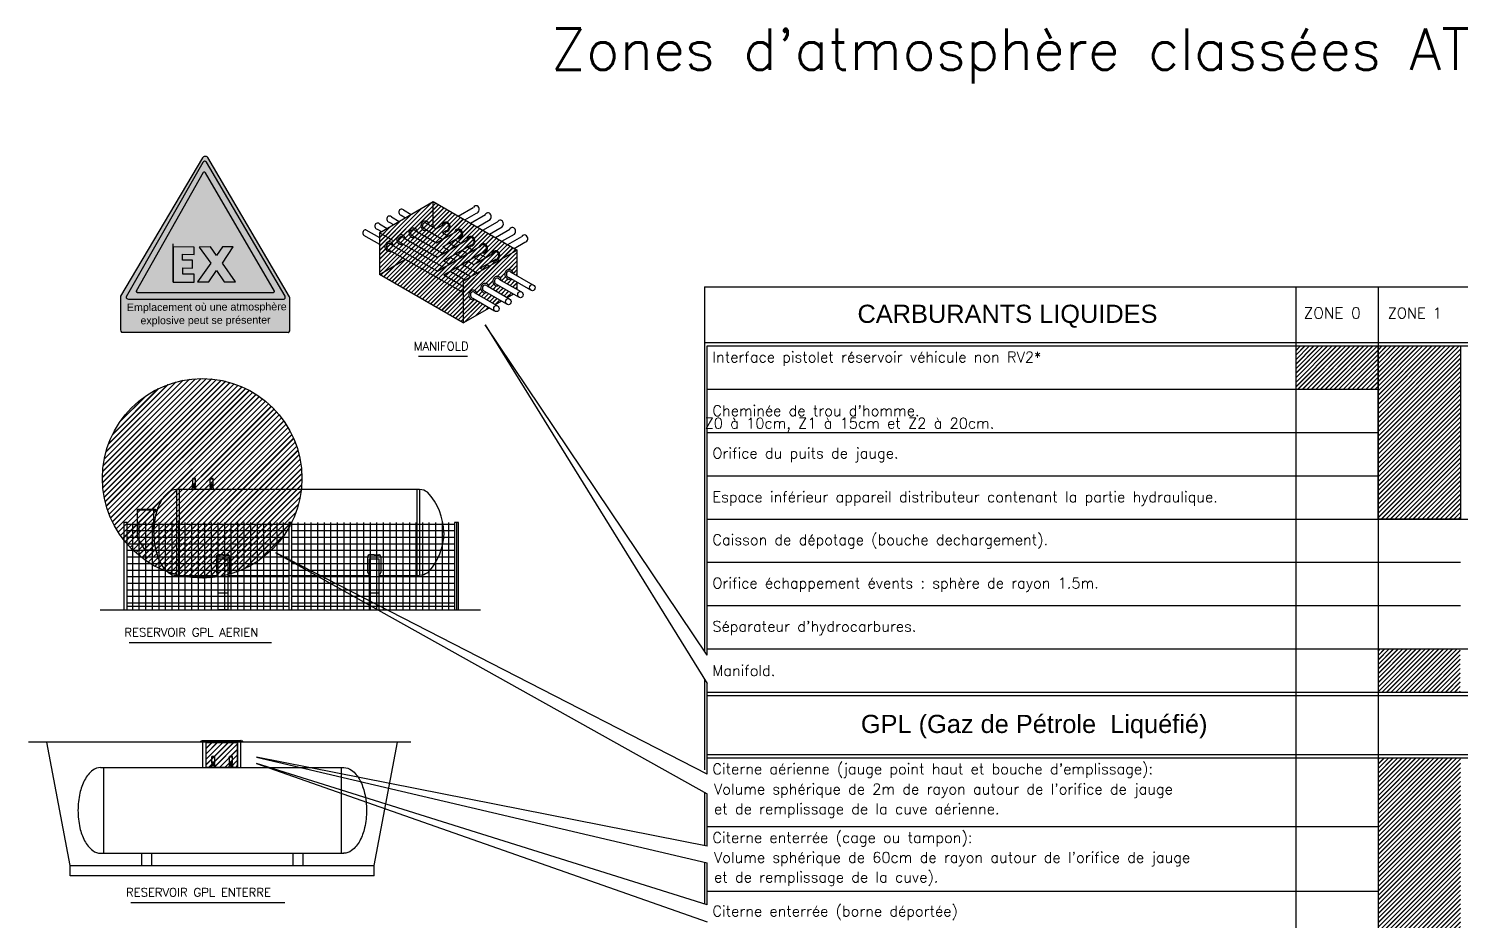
# Model space of a CAD drawing. Extents: x -58 to 166, y -6 to 61.
# Drawn here: x 54.12 to 68.01, y 11.05 to 19.7 of the extents above; entities that cross this region are included whole.
import ezdxf

# ---------------------------------------------------------------- set-up
doc = ezdxf.new("R2010")
doc.units = 0
doc.header["$MEASUREMENT"] = 0
doc.layers.get('0').update_dxf_attribs({"linetype": 'CONTINUOUS', "plot": 0})
doc.layers.add('ATEX-Travaux', color=7, linetype='CONTINUOUS')
doc.styles.add('ARIAL', font='arial.ttf')
doc.styles.add('ROMANS', font='romans')
pattern_1 = [(45, (-11.910818, -61.132426), (-0.021993849, 0.021993849), []), (45, (-11.909263, -61.132426), (-0.021993849, 0.021993849), [])]

# ---------------------------------------------------------------- blocks, each defined once
blk = doc.blocks.new('PANNEAU EX')
at = {"true_color": 0xffd500}
h = blk.add_hatch(color=40, dxfattribs=at)
h.paths.add_polyline_path([(0, 1.7, 0.247286), (0.9, 0), (117.4, 0, 0.598996), (119.4, 1.7), (119.4, 1.7), (119.4, 23.5, 0.193105), (119, 24.9), (61.5, 123.1, 0.447646), (57.8, 122.7), (0, 25.5, 0.002797), (0, 23.6)])
h.paths.add_polyline_path([(4, 25), (58, 119.4, -0.615412), (60.6, 119.8), (116, 25.3), (116.1, 24.6), (116, 24), (115.3, 23.3), (114.3, 23.3), (113.7, 23.3), (5.8, 23.3, -0.421944)], flags=16)
h.paths.add_polyline_path([(11.1, 29), (58.3, 112.4, -0.539535), (59.9, 112.3), (108.3, 29.1, -0.523762), (107.9, 28), (12.1, 28, -0.417499)], flags=0)
h.paths.add_polyline_path([(37.1, 35.3), (37.3, 60.1), (52, 60), (52, 54.8), (43.8, 54.9), (43.8, 50.8), (50.7, 50.8), (50.7, 45.2), (43.9, 45.3), (43.9, 41), (51.9, 41), (51.9, 35.2)], flags=0)
h.paths.add_polyline_path([(54.2, 35.5), (63.6, 48.6), (55.6, 60), (63.4, 60.2), (67.7, 54), (71.9, 60.2), (79.5, 60.2), (71.8, 48.6), (81.1, 35.4), (73.2, 35.4), (67.7, 43.4), (62.2, 35.5)], flags=0)
at = {"true_color": 0x000000}
h = blk.add_hatch(color=18, dxfattribs=at)
h.paths.add_polyline_path([(113.7, 23.3), (114.3, 23.3), (115.3, 23.3), (116, 24), (116.1, 24.6), (116, 25.3), (60.6, 119.8, 0.615412), (58, 119.4), (4, 25, 0.412656), (5.8, 23.3)])
h.paths.add_polyline_path([(12.1, 28, -0.417499), (11.1, 29), (58.3, 112.4, -0.539535), (59.9, 112.3), (108.3, 29.1, -0.523762), (107.9, 28)], flags=16)
h.paths.add_polyline_path([(73.2, 35.4), (67.7, 43.4), (62.2, 35.5), (54.2, 35.5), (63.6, 48.6), (55.6, 60), (63.4, 60.2), (67.7, 54), (71.9, 60.2), (79.5, 60.2), (71.8, 48.6), (81.1, 35.4)], flags=0)
h.paths.add_polyline_path([(51.9, 35.2), (37.1, 35.3), (37.3, 60.1), (52, 60), (52, 54.8), (43.8, 54.9), (43.8, 50.8), (50.7, 50.8), (50.7, 45.2), (43.9, 45.3), (43.9, 41), (51.9, 41)], flags=0)
h.paths.add_polyline_path([(51.9, 35.2), (51.9, 41), (43.9, 41), (43.9, 45.3), (50.7, 45.2), (50.7, 50.8), (43.8, 50.8), (43.8, 54.9), (52, 54.8), (52, 60), (37.3, 60.1), (37.1, 35.3)], flags=0)
h.paths.add_polyline_path([(67.7, 43.4), (73.2, 35.4), (81.1, 35.4), (71.8, 48.6), (79.5, 60.2), (71.9, 60.2), (67.7, 54), (63.4, 60.2), (55.6, 60), (63.6, 48.6), (54.2, 35.5), (62.2, 35.5)], flags=0)
at = {"true_color": 0xffd500}
h = blk.add_hatch(color=40, dxfattribs=at)
h.dxf.hatch_style = 1
h.paths.add_polyline_path([(59.8, 112.4, 0.501091), (58.3, 112.4), (11.1, 29, 0.414214), (12.1, 28), (12.4, 28, -0.067946), (12.1, 28), (107.9, 28, 0.461753), (108.4, 29)])
h.paths.add_polyline_path([(63.4, 60.2), (67.7, 54), (71.9, 60.2), (79.5, 60.2), (71.8, 48.6), (81.1, 35.4), (73.2, 35.4), (67.7, 43.4), (62.2, 35.5), (54.2, 35.5), (63.6, 48.6), (55.6, 60)], flags=16)
h.paths.add_polyline_path([(52, 60), (52, 54.8), (43.8, 54.9), (43.8, 50.8), (50.7, 50.8), (50.7, 45.2), (43.9, 45.3), (43.9, 41), (51.9, 41), (51.9, 35.2), (37.1, 35.3), (37.3, 60.1)], flags=16)
at = {"true_color": 0x000000}
h = blk.add_hatch(color=18, dxfattribs=at)
h.paths.add_polyline_path([(43.9, 45.3), (50.7, 45.2), (50.7, 50.8), (43.8, 50.8), (43.8, 54.9), (52, 54.8), (52, 60), (37.3, 60.1), (37.1, 35.3), (51.9, 35.2), (51.9, 41), (43.9, 41)])
h.paths.add_polyline_path([(71.8, 48.6), (79.5, 60.2), (71.9, 60.2), (67.7, 54), (63.4, 60.2), (55.6, 60), (63.6, 48.6), (54.2, 35.5), (62.2, 35.5), (67.7, 43.4), (73.2, 35.4), (81.1, 35.4)])
at = {"color": 18, "true_color": 0x000000}
for points in [[(119.4, 1.7), (119.4, 23.5, 0.193105), (119, 24.9), (61.5, 123.1, 0.447646), (57.8, 122.7), (0, 25.5, 0.002797), (0, 23.6), (0, 1.7, 0.247286), (0.9, 0), (117.4, 0, 0.598996), (119.4, 1.7)], [(5.8, 23.3), (113.7, 23.3), (114.3, 23.3), (115.3, 23.3), (116, 24), (116.1, 24.6), (116, 25.3), (60.6, 119.8, 0.615412), (58, 119.4), (4, 25, 0.412656)], [(12.1, 28), (107.9, 28, 0.461753), (108.4, 29), (59.9, 112.3, 0.539535), (58.3, 112.4), (11.1, 29, 0.499618), (12.4, 28)]]:
    blk.add_lwpolyline(points, format="xyb", close=True, dxfattribs=at)
at = {"color": 40, "true_color": 0xffd500}
for points in [[(37.1, 35.3), (37.3, 62.2)], [(37.3, 60.1), (37.1, 35.3), (51.9, 35.2), (51.9, 41), (43.9, 41), (43.9, 45.3), (50.7, 45.2), (50.7, 50.8), (43.8, 50.8), (43.8, 54.9), (52, 54.8), (52, 60), (37.3, 60.1)], [(55.6, 60), (63.6, 48.6), (54.2, 35.5), (62.2, 35.5), (67.7, 43.4), (73.2, 35.4), (81.1, 35.4), (71.8, 48.6), (79.5, 60.2), (71.9, 60.2), (67.7, 54), (63.4, 60.2), (55.6, 60)]]:
    blk.add_lwpolyline(points, dxfattribs=at)
at = {"color": 18, "true_color": 0x000000, "char_height": 5.364, "width": 128.855, "attachment_point": 1, "rotation": 0.3103, "style": 'ARIAL'}
for s, insert in [('Emplacement où une atmosphère', (4.6, 20.2)), ('\\Pexplosive peut se présenter', (14.1, 19.9))]:
    blk.add_mtext(s, dxfattribs=dict(at, insert=insert))

msp = doc.modelspace()

# ---------------------------------------------------------------- hatches: boundary and pattern name
at = {"layer": 'ATEX-Travaux'}
h = msp.add_hatch(dxfattribs=at)
h.set_pattern_fill('JIS_LC_20A', color=10, scale=0.001555, style=0)
h.set_pattern_definition([(45, (23.604924, -18.315752), (-0.021114095, 0.021114095), []), (45, (23.606417, -18.315752), (-0.021114095, 0.021114095), [])])
h.paths.add_polyline_path([(57.524, 17.718), (58.047, 18.021), (58.861, 17.551), (58.861, 17.302), (58.823, 17.325), (58.819, 17.337), (58.806, 17.354), (58.788, 17.362), (58.763, 17.358), (58.75, 17.346), (58.742, 17.329), (58.742, 17.305), (58.75, 17.288), (58.765, 17.274), (58.786, 17.27), (58.8, 17.274), (58.861, 17.239), (58.861, 17.168), (58.706, 17.258), (58.698, 17.277), (58.683, 17.291), (58.66, 17.295), (58.641, 17.286), (58.629, 17.27), (58.625, 17.246), (58.63, 17.227), (58.645, 17.209), (58.663, 17.203), (58.684, 17.207), (58.824, 17.126), (58.763, 17.091), (58.59, 17.19), (58.581, 17.211), (58.562, 17.226), (58.538, 17.227), (58.518, 17.213), (58.51, 17.196), (58.51, 17.171), (58.519, 17.152), (58.536, 17.138), (58.552, 17.135), (58.568, 17.14), (58.708, 17.059), (58.646, 17.023), (58.474, 17.123), (58.468, 17.139), (58.455, 17.154), (58.437, 17.161), (58.416, 17.158), (58.4, 17.142), (58.393, 17.127), (58.392, 17.108), (58.399, 17.089), (58.41, 17.076), (58.428, 17.069), (58.444, 17.07), (58.452, 17.072), (58.591, 16.992), (58.338, 16.845), (57.524, 17.315)])
h = msp.add_hatch(dxfattribs=at)
h.set_pattern_fill('JIS_LC_20A', color=130, scale=0.001555, style=0)
h.set_pattern_definition(pattern_1)
h.paths.add_polyline_path([(67.212, 16.202), (67.212, 16.621), (66.413, 16.621), (66.413, 16.202)])
h = msp.add_hatch(dxfattribs=at)
h.set_pattern_fill('JIS_LC_20A', color=1, scale=0.001555, style=0)
h.set_pattern_definition(pattern_1)
h.paths.add_polyline_path([(67.212, 14.942), (68.011, 14.942), (68.011, 16.621), (67.212, 16.621)])
h = msp.add_hatch(dxfattribs=at)
h.set_pattern_fill('JIS_LC_20A', color=10, scale=0.001555, style=0)
h.set_pattern_definition([(45, (-24.101516, -75.94275), (-0.026392619, 0.026392619), []), (45, (-24.09965, -75.94275), (-0.026392619, 0.026392619), [])])
edge = h.paths.add_edge_path()
edge.add_arc((55.805, 15.337), 0.968, 0, 360)
h = msp.add_hatch(dxfattribs=at)
h.set_pattern_fill('JIS_LC_20A', color=1, scale=0.001555, style=0)
h.set_pattern_definition([(45, (16.054315, -35.251564), (-0.021993849, 0.021993849), []), (45, (16.05587, -35.251564), (-0.021993849, 0.021993849), [])])
h.paths.add_polyline_path([(67.212, 13.682), (67.212, 13.262), (68.01, 13.262), (68.01, 13.682)])
h = msp.add_hatch(dxfattribs=at)
h.set_pattern_fill('JIS_LC_20A', color=10, scale=0.001555, style=0)
h.set_pattern_definition([(45, (-24.791712, -75.938944), (-0.026392619, 0.026392619), []), (45, (-24.789846, -75.938944), (-0.026392619, 0.026392619), [])])
h.paths.add_polyline_path([(55.842, 12.775), (56.149, 12.775), (56.149, 12.531), (55.842, 12.531)])
h = msp.add_hatch(dxfattribs=at)
h.set_pattern_fill('JIS_LC_20A', color=1, scale=0.001555, style=0)
h.set_pattern_definition([(45, (-11.910818, -61.586612), (-0.021993849, 0.021993849), []), (45, (-11.909263, -61.586612), (-0.021993849, 0.021993849), [])])
h.paths.add_polyline_path([(67.212, 10.492), (68.011, 10.492), (68.011, 12.625), (67.212, 12.625)])

# ---------------------------------------------------------------- linework, layer by layer
for p, q in [((57.524, 17.718), (58.047, 18.021)), ((58.047, 18.021), (58.861, 17.551)), ((58.047, 17.772), (58.047, 18.021)), ((58.289, 17.881), (58.435, 17.965)), ((58.074, 17.757), (58.144, 17.797)), ((58.352, 17.845), (58.465, 17.91)), ((58.408, 17.812), (58.552, 17.895)), ((58.472, 17.775), (58.598, 17.848)), ((58.529, 17.743), (58.67, 17.824)), ((57.653, 17.644), (57.524, 17.718)), ((57.524, 17.718), (57.524, 17.315)), ((58.078, 17.62), (58.264, 17.727)), ((58.083, 17.483), (58.385, 17.658)), ((58.137, 17.721), (58.173, 17.742)), ((58.141, 17.584), (58.293, 17.672)), ((58.593, 17.706), (58.716, 17.777)), ((58.649, 17.673), (58.788, 17.753)), ((58.713, 17.636), (58.835, 17.706)), ((58.77, 17.604), (58.906, 17.682)), ((58.087, 17.346), (58.505, 17.588)), ((58.145, 17.447), (58.414, 17.602)), ((58.149, 17.31), (58.534, 17.533)), ((58.861, 17.551), (58.338, 17.248)), ((58.44, 17.411), (58.626, 17.518)), ((58.832, 17.568), (58.935, 17.627)), ((58.861, 17.302), (58.861, 17.551)), ((57.524, 17.315), (57.777, 17.462)), ((58.502, 17.375), (58.655, 17.463)), ((58.338, 16.845), (57.524, 17.315)), ((58.338, 17.248), (58.338, 16.845)), ((58.861, 17.168), (58.861, 17.239)), ((58.763, 17.091), (58.824, 17.126)), ((58.338, 16.845), (58.591, 16.992)), ((58.646, 17.023), (58.708, 17.059)), ((55.741, 15.279), (55.712, 15.279)), ((55.712, 15.269), (55.712, 15.279)), ((55.74, 15.335), (55.713, 15.335)), ((55.713, 15.328), (55.713, 15.335)), ((55.74, 15.328), (55.713, 15.328)), ((55.713, 15.279), (55.713, 15.328)), ((55.718, 15.269), (55.718, 15.279)), ((55.735, 15.269), (55.735, 15.279)), ((55.74, 15.328), (55.74, 15.335)), ((55.74, 15.279), (55.74, 15.328)), ((55.741, 15.269), (55.741, 15.279)), ((55.913, 15.279), (55.883, 15.279)), ((55.883, 15.269), (55.883, 15.279)), ((55.911, 15.335), (55.884, 15.335)), ((55.884, 15.328), (55.884, 15.335)), ((55.911, 15.328), (55.884, 15.328)), ((55.884, 15.279), (55.884, 15.328)), ((55.889, 15.269), (55.889, 15.279)), ((55.906, 15.269), (55.906, 15.279)), ((55.911, 15.328), (55.911, 15.335)), ((55.911, 15.279), (55.911, 15.328)), ((55.913, 15.269), (55.913, 15.279)), ((57.914, 15.227), (55.555, 15.227)), ((55.555, 15.227), (55.555, 14.395)), ((55.582, 15.227), (55.582, 14.395)), ((55.744, 15.244), (55.709, 15.244)), ((55.709, 15.227), (55.709, 15.244)), ((55.734, 15.269), (55.712, 15.269)), ((55.741, 15.264), (55.712, 15.264)), ((55.712, 15.252), (55.712, 15.264)), ((55.736, 15.252), (55.712, 15.252)), ((55.717, 15.244), (55.717, 15.252)), ((55.718, 15.252), (55.718, 15.264)), ((55.719, 15.264), (55.719, 15.269)), ((55.734, 15.269), (55.741, 15.269)), ((55.734, 15.264), (55.734, 15.269)), ((55.735, 15.252), (55.735, 15.264)), ((55.736, 15.252), (55.741, 15.252)), ((55.736, 15.244), (55.736, 15.252)), ((55.741, 15.252), (55.741, 15.264)), ((55.744, 15.227), (55.744, 15.244)), ((55.915, 15.244), (55.881, 15.244)), ((55.881, 15.227), (55.881, 15.244)), ((55.905, 15.269), (55.883, 15.269)), ((55.913, 15.264), (55.883, 15.264)), ((55.883, 15.252), (55.883, 15.264)), ((55.908, 15.252), (55.883, 15.252)), ((55.888, 15.244), (55.888, 15.252)), ((55.889, 15.252), (55.889, 15.264)), ((55.891, 15.264), (55.891, 15.269)), ((55.905, 15.269), (55.913, 15.269)), ((55.905, 15.264), (55.905, 15.269)), ((55.906, 15.252), (55.906, 15.264)), ((55.908, 15.252), (55.913, 15.252)), ((55.908, 15.244), (55.908, 15.252)), ((55.913, 15.252), (55.913, 15.264)), ((55.915, 15.227), (55.915, 15.244)), ((57.887, 15.227), (57.887, 14.395)), ((57.914, 15.227), (57.914, 14.395)), ((55.178, 15.036), (55.352, 15.036)), ((55.178, 14.762), (55.178, 15.036)), ((55.178, 15.031), (55.368, 15.031)), ((55.335, 14.811), (55.335, 15.031)), ((55.335, 15.027), (55.366, 15.027)), ((55.352, 15.036), (55.352, 15.031)), ((55.252, 14.64), (55.178, 14.762)), ((55.354, 14.64), (55.252, 14.64)), ((56.007, 14.591), (55.958, 14.591)), ((56.007, 14.596), (55.963, 14.596)), ((56.007, 14.596), (56.051, 14.596)), ((56.007, 14.591), (56.056, 14.591)), ((57.474, 14.591), (57.425, 14.591)), ((57.474, 14.596), (57.43, 14.596)), ((57.474, 14.596), (57.518, 14.596)), ((57.474, 14.591), (57.523, 14.591)), ((55.943, 14.576), (55.943, 14.422)), ((56.07, 14.576), (56.07, 14.422)), ((57.41, 14.576), (57.41, 14.422)), ((57.537, 14.576), (57.537, 14.422)), ((56.056, 14.224), (55.958, 14.224)), ((57.523, 14.224), (57.425, 14.224)), ((54.816, 14.062), (58.505, 14.062)), ((57.829, 12.776), (54.121, 12.776)), ((54.525, 11.579), (54.298, 12.776)), ((57.474, 11.579), (57.7, 12.776)), ((54.82, 12.531), (57.179, 12.531)), ((54.847, 12.531), (54.847, 11.699)), ((55.931, 12.548), (55.896, 12.548)), ((55.896, 12.531), (55.896, 12.548)), ((55.928, 12.582), (55.899, 12.582)), ((55.899, 12.572), (55.899, 12.582)), ((55.921, 12.572), (55.899, 12.572)), ((55.928, 12.568), (55.899, 12.568)), ((55.899, 12.555), (55.899, 12.568)), ((55.923, 12.555), (55.899, 12.555)), ((55.927, 12.638), (55.9, 12.638)), ((55.9, 12.631), (55.9, 12.638)), ((55.927, 12.631), (55.9, 12.631)), ((55.9, 12.582), (55.9, 12.631)), ((55.904, 12.548), (55.904, 12.555)), ((55.905, 12.572), (55.905, 12.582)), ((55.905, 12.555), (55.905, 12.568)), ((55.906, 12.568), (55.906, 12.572)), ((55.921, 12.572), (55.928, 12.572)), ((55.921, 12.568), (55.921, 12.572)), ((55.922, 12.572), (55.922, 12.582)), ((55.922, 12.555), (55.922, 12.568)), ((55.923, 12.555), (55.928, 12.555)), ((55.923, 12.548), (55.923, 12.555)), ((55.927, 12.631), (55.927, 12.638)), ((55.927, 12.582), (55.927, 12.631)), ((55.928, 12.572), (55.928, 12.582)), ((55.928, 12.555), (55.928, 12.568)), ((55.931, 12.531), (55.931, 12.548)), ((56.102, 12.548), (56.068, 12.548)), ((56.068, 12.531), (56.068, 12.548)), ((56.099, 12.582), (56.07, 12.582)), ((56.07, 12.572), (56.07, 12.582)), ((56.092, 12.572), (56.07, 12.572)), ((56.099, 12.568), (56.07, 12.568)), ((56.07, 12.555), (56.07, 12.568)), ((56.095, 12.555), (56.07, 12.555)), ((56.098, 12.638), (56.071, 12.638)), ((56.071, 12.631), (56.071, 12.638)), ((56.098, 12.631), (56.071, 12.631)), ((56.071, 12.582), (56.071, 12.631)), ((56.075, 12.548), (56.075, 12.555)), ((56.076, 12.572), (56.076, 12.582)), ((56.076, 12.555), (56.076, 12.568)), ((56.077, 12.568), (56.077, 12.572)), ((56.092, 12.572), (56.099, 12.572)), ((56.092, 12.568), (56.092, 12.572)), ((56.093, 12.572), (56.093, 12.582)), ((56.093, 12.555), (56.093, 12.568)), ((56.095, 12.555), (56.099, 12.555)), ((56.095, 12.548), (56.095, 12.555)), ((56.098, 12.631), (56.098, 12.638)), ((56.098, 12.582), (56.098, 12.631)), ((56.099, 12.572), (56.099, 12.582)), ((56.099, 12.555), (56.099, 12.568)), ((56.102, 12.531), (56.102, 12.548)), ((57.152, 12.531), (57.152, 11.699)), ((54.82, 11.699), (57.179, 11.699)), ((55.219, 11.579), (55.219, 11.699)), ((55.316, 11.579), (55.316, 11.699)), ((56.687, 11.579), (56.687, 11.699)), ((56.785, 11.579), (56.785, 11.699)), ((54.525, 11.579), (57.474, 11.579)), ((54.525, 11.481), (54.525, 11.579)), ((57.474, 11.481), (57.474, 11.579)), ((57.474, 11.481), (54.525, 11.481))]:
    msp.add_line(p, q, dxfattribs=at)
at = {"layer": 'ATEX-Travaux', "color": 7}
for p, q in [((57.757, 17.94), (57.832, 17.897)), ((57.524, 17.806), (57.599, 17.762)), ((57.618, 17.822), (57.661, 17.798)), ((57.641, 17.873), (57.716, 17.829)), ((57.735, 17.889), (57.777, 17.865)), ((57.972, 17.816), (58.074, 17.757)), ((57.371, 17.696), (57.524, 17.608)), ((57.394, 17.747), (57.524, 17.672)), ((57.502, 17.755), (57.544, 17.73)), ((57.754, 17.673), (58.083, 17.483)), ((57.848, 17.69), (58.144, 17.519)), ((57.87, 17.74), (58.078, 17.62)), ((57.964, 17.757), (58.14, 17.655)), ((58.137, 17.721), (58.195, 17.687)), ((58.257, 17.651), (58.315, 17.618)), ((57.615, 17.555), (58.338, 17.138)), ((57.637, 17.606), (58.087, 17.346)), ((57.717, 17.631), (58.148, 17.382)), ((58.141, 17.584), (58.199, 17.55)), ((58.202, 17.619), (58.26, 17.586)), ((58.261, 17.514), (58.32, 17.481)), ((58.323, 17.55), (58.381, 17.516)), ((58.378, 17.582), (58.436, 17.548)), ((58.498, 17.512), (58.556, 17.478)), ((58.145, 17.447), (58.203, 17.414)), ((58.206, 17.483), (58.264, 17.449)), ((58.265, 17.378), (58.414, 17.292)), ((58.327, 17.413), (58.475, 17.328)), ((58.382, 17.445), (58.44, 17.411)), ((58.443, 17.48), (58.501, 17.447)), ((58.502, 17.375), (58.53, 17.359)), ((58.564, 17.411), (58.591, 17.395)), ((58.619, 17.442), (58.646, 17.427)), ((58.149, 17.31), (58.338, 17.202)), ((58.21, 17.346), (58.359, 17.26)), ((58.648, 17.228), (58.874, 17.097)), ((58.684, 17.27), (58.896, 17.148)), ((58.778, 17.287), (58.99, 17.165)), ((58.8, 17.338), (59.012, 17.215)), ((58.429, 17.085), (58.641, 16.963)), ((58.451, 17.136), (58.663, 17.014)), ((58.545, 17.152), (58.757, 17.03)), ((58.568, 17.203), (58.78, 17.081)), ((60.677, 17.193), (68.841, 17.193)), ((60.677, 17.193), (60.677, 13.661)), ((66.413, 17.193), (66.413, 9.194)), ((67.212, 17.193), (67.212, 9.194)), ((60.703, 13.622), (58.551, 16.827)), ((58.551, 16.827), (60.703, 13.345)), ((60.677, 16.653), (68.841, 16.653)), ((60.703, 13.622), (60.703, 16.621)), ((60.703, 16.621), (68.809, 16.621)), ((57.905, 16.521), (58.378, 16.521)), ((60.703, 16.202), (67.212, 16.202)), ((60.703, 15.782), (67.212, 15.782)), ((60.703, 15.362), (67.212, 15.362)), ((60.703, 14.942), (68.809, 14.942)), ((60.703, 12.468), (56.518, 14.614)), ((56.518, 14.614), (60.703, 12.277)), ((60.703, 14.522), (68.011, 14.522)), ((60.703, 14.102), (68.011, 14.102)), ((55.097, 13.744), (56.477, 13.744)), ((60.703, 13.682), (68.658, 13.682)), ((60.677, 13.388), (60.677, 12.509)), ((60.703, 12.468), (60.703, 13.345)), ((60.703, 13.262), (68.785, 13.262)), ((60.703, 13.231), (68.794, 13.231)), ((55.811, 12.531), (55.811, 12.775)), ((55.842, 12.531), (55.842, 12.775)), ((56.149, 12.531), (56.149, 12.775)), ((56.181, 12.531), (56.181, 12.775)), ((60.703, 12.657), (68.809, 12.657)), ((60.703, 11.199), (56.331, 12.571)), ((56.331, 12.571), (60.703, 11.035)), ((60.703, 11.769), (56.332, 12.631)), ((56.332, 12.631), (60.703, 11.606)), ((60.703, 12.625), (68.809, 12.625)), ((60.677, 12.292), (60.677, 11.774)), ((60.703, 11.769), (60.703, 12.277)), ((60.703, 11.959), (67.212, 11.959)), ((60.677, 11.613), (60.677, 11.207)), ((60.703, 11.199), (60.703, 11.606)), ((60.703, 11.332), (67.212, 11.332)), ((55.112, 11.222), (56.607, 11.222))]:
    msp.add_line(p, q, dxfattribs=at)
at = {"layer": 'ATEX-Travaux', "color": 9}
for p, q in [((56.645, 14.89), (55.076, 14.89)), ((55.129, 14.909), (55.129, 14.062)), ((55.192, 14.909), (55.192, 14.062)), ((55.256, 14.909), (55.256, 14.062)), ((55.32, 14.909), (55.32, 14.062)), ((55.383, 14.909), (55.383, 14.062)), ((55.447, 14.909), (55.447, 14.062)), ((55.511, 14.909), (55.511, 14.062)), ((55.574, 14.909), (55.574, 14.062)), ((55.638, 14.909), (55.638, 14.062)), ((55.701, 14.909), (55.701, 14.062)), ((55.765, 14.909), (55.765, 14.062)), ((55.829, 14.909), (55.829, 14.062)), ((55.892, 14.909), (55.892, 14.062)), ((55.956, 14.909), (55.956, 14.062)), ((56.02, 14.909), (56.02, 14.062)), ((56.083, 14.909), (56.083, 14.062)), ((56.147, 14.909), (56.147, 14.062)), ((56.21, 14.909), (56.21, 14.062)), ((56.274, 14.909), (56.274, 14.062)), ((56.338, 14.909), (56.338, 14.062)), ((56.401, 14.909), (56.401, 14.062)), ((56.465, 14.909), (56.465, 14.062)), ((56.528, 14.909), (56.528, 14.062)), ((56.592, 14.909), (56.592, 14.062)), ((58.252, 14.89), (56.676, 14.89)), ((56.733, 14.909), (56.733, 14.062)), ((56.797, 14.909), (56.797, 14.062)), ((56.86, 14.909), (56.86, 14.062)), ((56.924, 14.909), (56.924, 14.062)), ((56.988, 14.909), (56.988, 14.062)), ((57.051, 14.909), (57.051, 14.062)), ((57.115, 14.909), (57.115, 14.062)), ((57.178, 14.909), (57.178, 14.062)), ((57.242, 14.909), (57.242, 14.062)), ((57.306, 14.909), (57.306, 14.062)), ((57.369, 14.909), (57.369, 14.062)), ((57.433, 14.909), (57.433, 14.062)), ((57.496, 14.909), (57.496, 14.062)), ((57.56, 14.909), (57.56, 14.062)), ((57.624, 14.909), (57.624, 14.062)), ((57.687, 14.909), (57.687, 14.062)), ((57.751, 14.909), (57.751, 14.062)), ((57.815, 14.909), (57.815, 14.062)), ((57.878, 14.909), (57.878, 14.062)), ((57.942, 14.909), (57.942, 14.062)), ((58.005, 14.909), (58.005, 14.062)), ((58.069, 14.909), (58.069, 14.062)), ((58.133, 14.909), (58.133, 14.062)), ((58.196, 14.909), (58.196, 14.062)), ((58.272, 14.909), (58.272, 14.062)), ((56.645, 14.826), (55.076, 14.826)), ((56.645, 14.762), (55.076, 14.762)), ((58.252, 14.826), (56.676, 14.826)), ((58.252, 14.762), (56.676, 14.762)), ((56.645, 14.699), (55.076, 14.699)), ((56.645, 14.635), (55.076, 14.635)), ((58.252, 14.699), (56.676, 14.699)), ((58.252, 14.635), (56.676, 14.635)), ((56.645, 14.571), (55.076, 14.571)), ((56.645, 14.508), (55.076, 14.508)), ((58.252, 14.571), (56.676, 14.571)), ((58.252, 14.508), (56.676, 14.508)), ((56.645, 14.444), (55.076, 14.444)), ((56.645, 14.381), (55.076, 14.381)), ((56.645, 14.317), (55.076, 14.317)), ((58.252, 14.444), (56.676, 14.444)), ((58.252, 14.381), (56.676, 14.381)), ((58.252, 14.317), (56.676, 14.317)), ((56.645, 14.253), (55.076, 14.253)), ((56.645, 14.19), (55.076, 14.19)), ((58.252, 14.253), (56.676, 14.253)), ((58.252, 14.19), (56.676, 14.19)), ((56.645, 14.126), (55.076, 14.126)), ((56.645, 14.094), (55.076, 14.094)), ((58.252, 14.126), (56.676, 14.126)), ((58.252, 14.094), (56.676, 14.094))]:
    msp.add_line(p, q, dxfattribs=at)
at = {"layer": 'ATEX-Travaux', "color": 1}
for p, q in [((56.056, 14.062), (55.958, 14.062)), ((56.198, 12.786), (55.792, 12.786)), ((55.792, 12.78), (55.792, 12.786)), ((55.792, 12.783), (56.198, 12.783)), ((55.792, 12.78), (56.198, 12.78)), ((55.806, 12.789), (55.806, 12.79)), ((55.809, 12.793), (56.18, 12.793)), ((56.183, 12.789), (56.183, 12.79)), ((56.198, 12.78), (56.198, 12.786)), ((55.832, 12.773), (55.832, 12.777)), ((56.158, 12.773), (56.158, 12.777))]:
    msp.add_line(p, q, dxfattribs=at)
at = {"layer": 'ATEX-Travaux', "color": 7}
for points in [[(67.212, 16.621), (68.011, 16.621), (68.011, 14.942), (67.212, 14.942)], [(55.842, 12.775), (56.149, 12.775), (56.149, 12.531), (55.842, 12.531)]]:
    msp.add_lwpolyline(points, close=True, dxfattribs=at)
at = {"layer": 'ATEX-Travaux'}
for points in [[(58.148, 14.811, 0.195221), (57.99, 15.201, 0.167521), (57.914, 15.227, 0.167521)], [(58.148, 14.811, -0.195221), (57.99, 14.421, -0.167521), (57.914, 14.395, -0.167521)], [(54.82, 12.531, 0.167521), (54.744, 12.505, 0.105382), (54.664, 12.409, 0.067861), (54.618, 12.283, 0.054021), (54.6, 12.115, 0.054021), (54.618, 11.947, 0.067861), (54.664, 11.821, 0.105382), (54.744, 11.725, 0.167521), (54.82, 11.699, 0.004989), (54.822, 11.699)], [(57.179, 12.531, -0.167521), (57.254, 12.505, -0.105382), (57.334, 12.409, -0.067861), (57.381, 12.283, -0.054021), (57.399, 12.115, -0.054021), (57.381, 11.947, -0.067861), (57.334, 11.821, -0.105382), (57.254, 11.725, -0.167521), (57.179, 11.699, -0.004989), (57.176, 11.699)]]:
    msp.add_lwpolyline(points, format="xyb", dxfattribs=at)
at = {"layer": 'ATEX-Travaux', "color": 9}
for points in [[(55.045, 14.909), (55.045, 14.062), (55.076, 14.062), (55.076, 14.909)], [(56.645, 14.909), (56.645, 14.062), (56.676, 14.062), (56.676, 14.909)], [(58.252, 14.909), (58.252, 14.062), (58.292, 14.062), (58.292, 14.909)]]:
    msp.add_lwpolyline(points, close=True, dxfattribs=at)
at = {"layer": 'ATEX-Travaux'}
for points in [[(56.056, 14.552), (56.007, 14.552), (55.958, 14.552), (55.958, 14.395), (55.958, 14.062), (56.056, 14.062), (56.056, 14.395), (56.056, 14.518)], [(57.523, 14.552), (57.474, 14.552), (57.425, 14.552), (57.425, 14.395), (57.425, 14.062), (57.523, 14.062), (57.523, 14.395), (57.523, 14.518)]]:
    msp.add_lwpolyline(points, close=True, dxfattribs=at)
for points in [[(55.555, 14.395), (55.958, 14.395)], [(56.056, 14.395), (57.425, 14.395)], [(57.523, 14.395), (57.914, 14.395)]]:
    msp.add_lwpolyline(points, dxfattribs=at)
at = {"layer": 'ATEX-Travaux', "color": 7}
msp.add_circle((55.805, 15.337), 0.968, dxfattribs=at)
at = {"layer": 'ATEX-Travaux'}
for centre, radius, start, end in [((55.664, 14.965), 0.3, 128.0397, 152.1027), ((55.555, 15.105), 0.123, 90, 128.0397), ((55.84, 14.872), 0.498, 152.1027, 167.6314), ((56.118, 14.811), 0.783, 167.6314, 180), ((56.118, 14.811), 0.783, 180, 192.3686), ((55.84, 14.75), 0.498, 192.3686, 207.8973), ((55.963, 14.576), 0.0196, 90, 180), ((55.958, 14.576), 0.0147, 90, 180), ((56.051, 14.576), 0.0196, 0, 90), ((56.056, 14.576), 0.0147, 0, 90), ((57.43, 14.576), 0.0196, 90, 180), ((57.425, 14.576), 0.0147, 90, 180), ((57.518, 14.576), 0.0196, 0, 90), ((57.523, 14.576), 0.0147, 0, 90), ((55.664, 14.657), 0.3, 207.8973, 231.9603), ((55.555, 14.518), 0.123, 231.9603, 270), ((55.555, 14.518), 0.123, 270, 271.1435), ((55.958, 14.422), 0.0147, 180, 270), ((56.056, 14.422), 0.0147, 270, 0), ((57.425, 14.422), 0.0147, 180, 270), ((57.523, 14.422), 0.0147, 270, 0), ((57.834, 14.518), 0.123, 268.8565, 270)]:
    msp.add_arc(centre, radius, start, end, dxfattribs=at)
at = {"layer": 'ATEX-Travaux', "color": 1}
for centre, start, end in [((55.803, 12.789), 270, 0), ((55.809, 12.79), 90, 180), ((56.18, 12.79), 0, 90), ((56.186, 12.789), 180, 270)]:
    msp.add_arc(centre, 0.00304, start, end, dxfattribs=at)
at = {"layer": 'ATEX-Travaux', "color": 7}
for centre, major_axis, start_param, end_param in [((57.739, 17.919), (0.0019, -0.0298), 2.307151, 6.055271), ((58.462, 17.946), (0.0023, -0.0355), 0.017537, 4.071242), ((57.506, 17.784), (0.0019, -0.0298), 2.307151, 6.055271), ((57.622, 17.852), (0.0019, -0.0298), 2.307151, 6.055271), ((57.968, 17.786), (0.003, -0.0466), 1.696926, 6.665497), ((57.968, 17.786), (0.0019, -0.0298), 2.913679, 6.055271), ((58.17, 17.777), (0.003, -0.0466), 5.90549, 10.683753), ((58.17, 17.777), (0.003, -0.0466), 5.90549, 10.683753), ((58.17, 17.777), (0.0023, -0.0355), 0.017537, 4.071242), ((58.578, 17.876), (0.0023, -0.0355), 0.629077, 4.071242), ((58.696, 17.805), (0.0023, -0.0355), 0.629077, 4.071242), ((57.39, 17.717), (0.0019, -0.0298), 2.913679, 5.448744), ((57.735, 17.652), (0.003, -0.0466), 1.696926, 6.665497), ((57.735, 17.652), (0.0019, -0.0298), 2.307151, 5.448744), ((57.852, 17.719), (0.003, -0.0466), 1.696926, 6.665497), ((57.852, 17.719), (0.0019, -0.0298), 2.307151, 6.055271), ((58.291, 17.708), (0.003, -0.0466), 5.90549, 10.683753), ((58.291, 17.708), (0.0023, -0.0355), 0.017537, 4.071242), ((58.411, 17.638), (0.003, -0.0466), 5.90549, 10.683753), ((58.411, 17.638), (0.0023, -0.0355), 0.017537, 4.071242), ((58.814, 17.734), (0.0023, -0.0355), 0.629077, 4.071242), ((58.932, 17.663), (0.0023, -0.0355), 0.017537, 4.071242), ((57.619, 17.585), (0.003, -0.0466), 1.696926, 6.665497), ((57.619, 17.585), (0.0019, -0.0298), 2.307151, 6.055271), ((58.532, 17.568), (0.003, -0.0466), 5.90549, 10.683753), ((58.532, 17.568), (0.0023, -0.0355), 0.017537, 4.071242), ((58.652, 17.499), (0.003, -0.0466), 5.90549, 10.683753), ((58.652, 17.499), (0.0023, -0.0355), 0.017537, 4.071242), ((58.782, 17.316), (0.003, -0.0466), 1.696926, 6.665497), ((58.549, 17.182), (0.003, -0.0466), 1.696926, 6.665497), ((58.666, 17.249), (0.003, -0.0466), 1.696926, 6.665497), ((58.666, 17.249), (0.0019, -0.0298), 2.307151, 5.448744), ((58.782, 17.316), (0.0019, -0.0298), 2.307151, 6.055271), ((58.433, 17.115), (0.003, -0.0466), 1.696926, 6.665497), ((58.433, 17.115), (0.0019, -0.0298), 2.307151, 6.055271), ((58.549, 17.182), (0.0019, -0.0298), 2.307151, 6.055271), ((58.892, 17.119), (0.0019, -0.0298), 5.448744, 11.731929), ((59.008, 17.186), (0.0019, -0.0298), 5.448744, 11.731929), ((58.659, 16.984), (0.0019, -0.0298), 5.448744, 11.731929), ((58.775, 17.051), (0.0019, -0.0298), 5.448744, 11.731929)]:
    msp.add_ellipse(centre, major_axis=major_axis, ratio=0.883118, start_param=start_param, end_param=end_param, dxfattribs=at)

# ---------------------------------------------------------------- block references
at = {"layer": 'ATEX-Travaux', "color": 10, "lineweight": 0, "ltscale": 100, "xscale": 0.01378124999999519, "yscale": 0.01378124999999919, "zscale": 0.01378125}
msp.add_blockref('PANNEAU EX', (55.011, 16.754), dxfattribs=at)

# ---------------------------------------------------------------- texts
at = {"layer": 'ATEX-Travaux', "color": 7, "ltscale": 5, "style": 'ROMANS'}
msp.add_text("Zones d'atmosphère classées ATEX", height=0.4, dxfattribs=at).set_placement((59.186, 19.3))
at = {"layer": 'ATEX-Travaux', "color": 7}
for s, height, style, p in [('CARBURANTS LIQUIDES', 0.17603, 'ARIAL', (62.162, 16.845)), ('ZONE 0', 0.1084, 'ROMANS', (66.491, 16.886)), ('ZONE 1', 0.1032, 'ROMANS', (67.306, 16.888)), ('MANIFOLD', 0.0826, 'ROMANS', (57.858, 16.578)), ('Interface pistolet réservoir véhicule non RV2*', 0.10324, 'ROMANS', (60.755, 16.462)), ("Cheminée de trou d'homme.", 0.10324, 'ROMANS', (60.755, 15.941)), ('   Z0 à 10cm, Z1 à 15cm et Z2 à 20cm.', 0.10324, 'ROMANS', (60.449, 15.82)), ('Orifice du puits de jauge.', 0.10324, 'ROMANS', (60.755, 15.529)), ('Espace inférieur appareil distributeur contenant la partie hydraulique.', 0.10324, 'ROMANS', (60.755, 15.105)), ('Caisson de dépotage (bouche dechargement).', 0.10324, 'ROMANS', (60.755, 14.689)), ('Orifice échappement évents : sphère de rayon 1.5m.', 0.10324, 'ROMANS', (60.755, 14.269)), ("Séparateur d'hydrocarbures.", 0.10324, 'ROMANS', (60.755, 13.849)), ('RESERVOIR GPL AERIEN', 0.08259, 'ROMANS', (55.05, 13.801)), ('Manifold.', 0.1032, 'ROMANS', (60.755, 13.42)), ('GPL (Gaz de Pétrole  Liquéfié)', 0.17603, 'ARIAL', (62.195, 12.866)), ("Citerne aérienne (jauge point haut et bouche d'emplissage):", 0.10324, 'ROMANS', (60.755, 12.466)), ("Volume sphérique de 2m de rayon autour de l'orifice de jauge", 0.10324, 'ROMANS', (60.77, 12.27)), ('et de remplissage de la cuve aérienne. ', 0.10324, 'ROMANS', (60.77, 12.078)), ('Citerne enterrée (cage ou tampon):', 0.10324, 'ROMANS', (60.755, 11.8)), ("Volume sphérique de 60cm de rayon autour de l'orifice de jauge", 0.10324, 'ROMANS', (60.77, 11.607)), ('et de remplissage de la cuve).', 0.10324, 'ROMANS', (60.77, 11.416)), ('RESERVOIR GPL ENTERRE', 0.08259, 'ROMANS', (55.066, 11.279)), ('Citerne enterrée (borne déportée)', 0.10324, 'ROMANS', (60.755, 11.086))]:
    msp.add_text(s, height=height, dxfattribs=dict(at, style=style)).set_placement(p)

doc.saveas('drawing.dxf')
